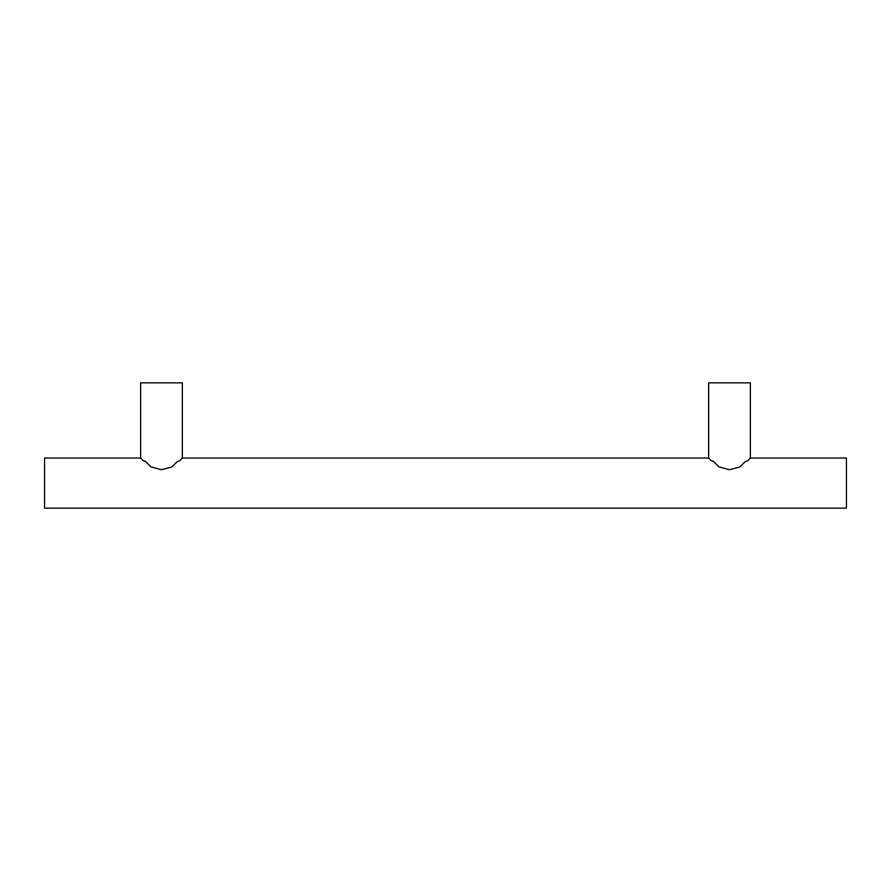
<?xml version="1.0" encoding="UTF-8"?>
<svg xmlns="http://www.w3.org/2000/svg" width="891" height="891" viewBox="0 0 891 891"><rect width="100%" height="100%" fill="white"/><g stroke="black" fill="none" stroke-linecap="round" stroke-linejoin="round"><path stroke-width="1.34" d="M182.377 458.03L179.581 460.825L177.487 461.382L171.93 466.94L161.494 469.735L151.047 466.94L145.5 461.382L143.406 460.825L140.611 458.03L44.55 458.03L44.55 508.148L846.45 508.148L846.45 458.03L750.389 458.03L747.594 460.825L745.5 461.382L739.942 466.94L729.506 469.735L719.059 466.94L713.513 461.382L711.419 460.825L708.623 458.03L182.377 458.03L182.377 382.852L140.611 382.852L140.611 458.03M750.389 458.03L750.389 382.852L708.623 382.852L708.623 458.03"/></g></svg>
